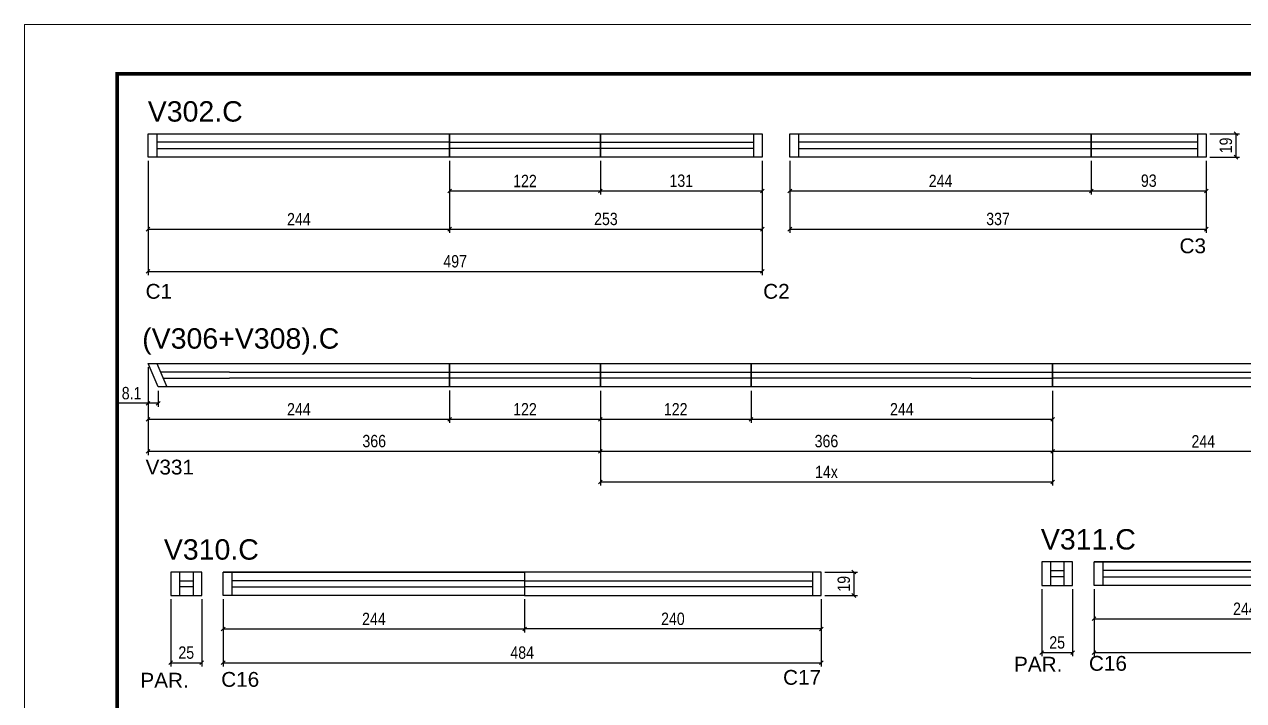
# Model space of a CAD drawing. Extents: x 3090 to 9343, y 762 to 5258.
# Drawn here: x 4688 to 5675, y 3562 to 4109 of the extents above; entities that cross this region are included whole.
import ezdxf

# ---------------------------------------------------------------- set-up
doc = ezdxf.new("R2010")
doc.units = 0
doc.linetypes.add('DASHED', pattern=[0.75, 0.5, -0.25])
doc.layers.add('00 - FELIPE', color=2, linetype='Continuous', plot=False)
for name, color, linetype in [('5', 5, 'Continuous'), ('COTA', 241, 'Continuous'), ('NOMENCLATURA', 7, 'Continuous'), ('Painéis', 200, 'Continuous'), ('SARR_2.2x7', 40, 'Continuous')]:
    doc.layers.add(name, color=color, linetype=linetype)
for name, color, linetype, lineweight in [('Escoras', 2, 'Continuous', 25), ('Folhas', 255, 'Continuous', 9), ('Romaneio', 3, 'Continuous', 13), ('SARRAFO DE PRESSAO', 251, 'DASHED', 9)]:
    doc.layers.add(name, color=color, linetype=linetype, lineweight=lineweight)
doc.styles.add('COTA TECNICA', font='techl___.ttf', dxfattribs={"height": 10})
doc.styles.add('COTA TECNICA-50', font='techl___.ttf', dxfattribs={"height": 10})
doc.styles.get("Standard").update_dxf_attribs({"font": 'arial.ttf'})
doc.dimstyles.new('COTA PAINEL-50', dxfattribs={"dimtxt": 10, "dimasz": 3, "dimexe": 3, "dimexo": 3, "dimgap": 3, "dimtad": 1, "dimdec": 1, "dimzin": 12, "dimdsep": 46, "dimtxsty": 'COTA TECNICA-50', "dimblk1": 'OBLIQUE', "dimblk2": 'OBLIQUE', "dimsah": 1, "dimcen": 0.9, "dimclrd": 4, "dimclre": 4, "dimclrt": 240, "dimadec": 1, "dimazin": 3, "dimtfac": 1, "dimtdec": 1, "dimtmove": 0, "dimatfit": 3, "dimfxl": 1, "dimtolj": 1, "dimtzin": 12, "dimarcsym": 0})
doc.dimstyles.new('PAINEL', dxfattribs={"dimtxt": 10, "dimasz": 3, "dimexe": 3, "dimexo": 3, "dimgap": 3, "dimtad": 1, "dimdec": 1, "dimzin": 12, "dimdsep": 46, "dimtxsty": 'COTA TECNICA', "dimblk1": 'OBLIQUE', "dimblk2": 'OBLIQUE', "dimsah": 1, "dimcen": 0.9, "dimclrd": 4, "dimclre": 4, "dimclrt": 240, "dimadec": 1, "dimazin": 3, "dimtfac": 1, "dimtdec": 1, "dimtmove": 0, "dimatfit": 3, "dimfxl": 1, "dimtolj": 1, "dimtzin": 12, "dimarcsym": 0})

# ---------------------------------------------------------------- blocks, each defined once
blk = doc.blocks.new('9999999999')
at = {"layer": 'Folhas'}
blk.add_lwpolyline([(98138.98, 34190.21), (99623.98, 34190.21), (99623.98, 35240.21), (98138.98, 35240.21)], close=True, dxfattribs=at)
at = {"layer": 'Folhas', "color": 30, "const_width": 3}
blk.add_lwpolyline([(98213.98, 34230.21), (99583.98, 34230.21), (99583.98, 35200.21), (98213.98, 35200.21)], close=True, dxfattribs=at)
blk = doc.blocks.new('_Oblique')
at = {"color": 0, "linetype": 'ByBlock', "lineweight": -2}
blk.add_line((-0.5, -0.5), (0.5, 0.5), dxfattribs=at)
blk = doc.blocks.new('*D256')
at = {"layer": 'COTA', "color": 4, "linetype": 'ByBlock', "lineweight": -2, "transparency": 16777216}
for p, q in [((5093.31, 3643.82), (5093.31, 3616.79)), ((5333.31, 3643.82), (5333.31, 3616.79)), ((5333.31, 3619.79), (5093.31, 3619.79))]:
    blk.add_line(p, q, dxfattribs=at)
at = {"layer": 'Defpoints', "color": 0, "linetype": 'ByBlock', "transparency": 16777216}
for p in [(5093.31, 3646.82), (5333.31, 3646.82), (5093.31, 3619.79)]:
    blk.add_point(p, dxfattribs=at)
at = {"layer": 'COTA', "color": 4, "linetype": 'ByBlock', "lineweight": -2, "transparency": 16777216, "xscale": 3, "yscale": 3, "zscale": 3, "rotation": 180}
blk.add_blockref('_Oblique', (5093.31, 3619.79), dxfattribs=at)
at = {"layer": 'COTA', "color": 4, "linetype": 'ByBlock', "lineweight": -2, "transparency": 16777216, "xscale": 3, "yscale": 3, "zscale": 3}
blk.add_blockref('_Oblique', (5333.31, 3619.79), dxfattribs=at)
at = {"layer": 'COTA', "color": 240, "linetype": 'ByBlock', "transparency": 16777216, "insert": (5213.31, 3627.89), "char_height": 10, "attachment_point": 5, "style": 'COTA TECNICA-50'}
blk.add_mtext('\\A1;240', dxfattribs=at)
blk = doc.blocks.new('*D257')
at = {"layer": 'COTA', "color": 4, "linetype": 'ByBlock', "lineweight": -2, "transparency": 16777216}
for p, q in [((4849.31, 3643.82), (4849.31, 3616.79)), ((5093.31, 3643.82), (5093.31, 3616.79)), ((4849.31, 3619.79), (5093.31, 3619.79))]:
    blk.add_line(p, q, dxfattribs=at)
at = {"layer": 'Defpoints', "color": 0, "linetype": 'ByBlock', "transparency": 16777216}
for p in [(4849.31, 3646.82), (5093.31, 3646.82), (5093.31, 3619.79)]:
    blk.add_point(p, dxfattribs=at)
at = {"layer": 'COTA', "color": 4, "linetype": 'ByBlock', "lineweight": -2, "transparency": 16777216, "xscale": 3, "yscale": 3, "zscale": 3, "rotation": 180}
blk.add_blockref('_Oblique', (4849.31, 3619.79), dxfattribs=at)
at = {"layer": 'COTA', "color": 4, "linetype": 'ByBlock', "lineweight": -2, "transparency": 16777216, "xscale": 3, "yscale": 3, "zscale": 3}
blk.add_blockref('_Oblique', (5093.31, 3619.79), dxfattribs=at)
at = {"layer": 'COTA', "color": 240, "linetype": 'ByBlock', "transparency": 16777216, "insert": (4971.31, 3627.86), "char_height": 10, "attachment_point": 5, "style": 'COTA TECNICA-50'}
blk.add_mtext('\\A1;244', dxfattribs=at)
blk = doc.blocks.new('*D258')
at = {"layer": 'Defpoints', "color": 0, "linetype": 'ByBlock', "transparency": 16777216}
for p in [(5333.31, 3665.82), (5333.31, 3646.82), (5359.74, 3646.82)]:
    blk.add_point(p, dxfattribs=at)
at = {"layer": 'Romaneio', "color": 4, "linetype": 'ByBlock', "lineweight": -2, "transparency": 16777216}
for p, q in [((5336.31, 3665.82), (5362.74, 3665.82)), ((5359.74, 3665.82), (5359.74, 3646.82)), ((5336.31, 3646.82), (5362.74, 3646.82))]:
    blk.add_line(p, q, dxfattribs=at)
at = {"layer": 'Romaneio', "color": 4, "linetype": 'ByBlock', "lineweight": -2, "transparency": 16777216, "xscale": 3, "yscale": 3, "zscale": 3}
for p, rotation in [((5359.74, 3665.82), 90), ((5359.74, 3646.82), 270)]:
    blk.add_blockref('_Oblique', p, dxfattribs=dict(at, rotation=rotation))
at = {"layer": 'Romaneio', "color": 240, "linetype": 'ByBlock', "transparency": 16777216, "insert": (5351.65, 3656.32), "char_height": 10, "attachment_point": 5, "rotation": 90, "style": 'COTA TECNICA-50'}
blk.add_mtext('\\A1;19', dxfattribs=at)
blk = doc.blocks.new('*D260')
at = {"layer": 'COTA', "color": 4, "linetype": 'ByBlock', "lineweight": -2, "transparency": 16777216}
for p, q in [((5554.2, 3652.02), (5554.2, 3624.99)), ((5798.2, 3652.02), (5798.2, 3624.99)), ((5554.2, 3627.99), (5798.2, 3627.99))]:
    blk.add_line(p, q, dxfattribs=at)
at = {"layer": 'Defpoints', "color": 0, "linetype": 'ByBlock', "transparency": 16777216}
for p in [(5554.2, 3655.02), (5798.2, 3655.02), (5798.2, 3627.99)]:
    blk.add_point(p, dxfattribs=at)
at = {"layer": 'COTA', "color": 4, "linetype": 'ByBlock', "lineweight": -2, "transparency": 16777216, "xscale": 3, "yscale": 3, "zscale": 3, "rotation": 180}
blk.add_blockref('_Oblique', (5554.2, 3627.99), dxfattribs=at)
at = {"layer": 'COTA', "color": 4, "linetype": 'ByBlock', "lineweight": -2, "transparency": 16777216, "xscale": 3, "yscale": 3, "zscale": 3}
blk.add_blockref('_Oblique', (5798.2, 3627.99), dxfattribs=at)
at = {"layer": 'COTA', "color": 240, "linetype": 'ByBlock', "transparency": 16777216, "insert": (5676.2, 3636.07), "char_height": 10, "attachment_point": 5, "style": 'COTA TECNICA-50'}
blk.add_mtext('\\A1;244', dxfattribs=at)
blk = doc.blocks.new('*D207')
at = {"layer": 'Defpoints', "color": 0, "linetype": 'ByBlock', "transparency": 16777216}
for p in [(4849.31, 3646.82), (5333.31, 3646.82), (5333.31, 3592.45)]:
    blk.add_point(p, dxfattribs=at)
at = {"layer": 'Romaneio', "color": 4, "linetype": 'ByBlock', "lineweight": -2, "transparency": 16777216}
for p, q in [((4849.31, 3643.82), (4849.31, 3589.45)), ((5333.31, 3643.82), (5333.31, 3589.45)), ((4849.31, 3592.45), (5333.31, 3592.45))]:
    blk.add_line(p, q, dxfattribs=at)
at = {"layer": 'Romaneio', "color": 4, "linetype": 'ByBlock', "lineweight": -2, "transparency": 16777216, "xscale": 3, "yscale": 3, "zscale": 3, "rotation": 180}
blk.add_blockref('_Oblique', (4849.31, 3592.45), dxfattribs=at)
at = {"layer": 'Romaneio', "color": 4, "linetype": 'ByBlock', "lineweight": -2, "transparency": 16777216, "xscale": 3, "yscale": 3, "zscale": 3}
blk.add_blockref('_Oblique', (5333.31, 3592.45), dxfattribs=at)
at = {"layer": 'Romaneio', "color": 240, "linetype": 'ByBlock', "transparency": 16777216, "insert": (5091.31, 3600.54), "char_height": 10, "attachment_point": 5, "style": 'COTA TECNICA-50'}
blk.add_mtext('\\A1;484', dxfattribs=at)
blk = doc.blocks.new('*D31')
at = {"layer": 'Defpoints', "color": 0, "linetype": 'ByBlock', "transparency": 16777216}
for p in [(5554.2, 3655.02), (6038.2, 3655.02), (6038.2, 3600.65)]:
    blk.add_point(p, dxfattribs=at)
at = {"layer": 'Romaneio', "color": 4, "linetype": 'ByBlock', "lineweight": -2, "transparency": 16777216}
for p, q in [((5554.2, 3652.02), (5554.2, 3597.65)), ((6038.2, 3652.02), (6038.2, 3597.65)), ((5554.2, 3600.65), (6038.2, 3600.65))]:
    blk.add_line(p, q, dxfattribs=at)
at = {"layer": 'Romaneio', "color": 4, "linetype": 'ByBlock', "lineweight": -2, "transparency": 16777216, "xscale": 3, "yscale": 3, "zscale": 3, "rotation": 180}
blk.add_blockref('_Oblique', (5554.2, 3600.65), dxfattribs=at)
at = {"layer": 'Romaneio', "color": 4, "linetype": 'ByBlock', "lineweight": -2, "transparency": 16777216, "xscale": 3, "yscale": 3, "zscale": 3}
blk.add_blockref('_Oblique', (6038.2, 3600.65), dxfattribs=at)
at = {"layer": 'Romaneio', "color": 240, "linetype": 'ByBlock', "transparency": 16777216, "insert": (5796.2, 3608.75), "char_height": 10, "attachment_point": 5, "style": 'COTA TECNICA-50'}
blk.add_mtext('\\A1;484', dxfattribs=at)
blk = doc.blocks.new('*D167')
at = {"layer": 'Defpoints', "color": 0, "linetype": 'ByBlock', "transparency": 16777216}
for p in [(4788.57, 4001.64), (5285.57, 4001.64), (5285.57, 3909.18)]:
    blk.add_point(p, dxfattribs=at)
at = {"layer": 'Romaneio', "color": 4, "linetype": 'ByBlock', "lineweight": -2, "transparency": 16777216}
for p, q in [((4788.57, 3998.64), (4788.57, 3906.18)), ((5285.57, 3998.64), (5285.57, 3906.18)), ((4788.57, 3909.18), (5285.57, 3909.18))]:
    blk.add_line(p, q, dxfattribs=at)
at = {"layer": 'Romaneio', "color": 4, "linetype": 'ByBlock', "lineweight": -2, "transparency": 16777216, "xscale": 3, "yscale": 3, "zscale": 3, "rotation": 180}
blk.add_blockref('_Oblique', (4788.57, 3909.18), dxfattribs=at)
at = {"layer": 'Romaneio', "color": 4, "linetype": 'ByBlock', "lineweight": -2, "transparency": 16777216, "xscale": 3, "yscale": 3, "zscale": 3}
blk.add_blockref('_Oblique', (5285.57, 3909.18), dxfattribs=at)
at = {"layer": 'Romaneio', "color": 240, "linetype": 'ByBlock', "transparency": 16777216, "insert": (5037.07, 3917.28), "char_height": 10, "attachment_point": 5, "style": 'COTA TECNICA-50'}
blk.add_mtext('\\A1;497', dxfattribs=at)
blk = doc.blocks.new('*D168')
at = {"layer": 'Defpoints', "color": 0, "linetype": 'ByBlock', "transparency": 16777216}
for p in [(4788.57, 4001.64), (5032.57, 4001.64), (5032.57, 3943.36)]:
    blk.add_point(p, dxfattribs=at)
at = {"layer": 'Romaneio', "color": 4, "linetype": 'ByBlock', "lineweight": -2, "transparency": 16777216}
for p, q in [((4788.57, 3998.64), (4788.57, 3940.36)), ((5032.57, 3998.64), (5032.57, 3940.36)), ((4788.57, 3943.36), (5032.57, 3943.36))]:
    blk.add_line(p, q, dxfattribs=at)
at = {"layer": 'Romaneio', "color": 4, "linetype": 'ByBlock', "lineweight": -2, "transparency": 16777216, "xscale": 3, "yscale": 3, "zscale": 3, "rotation": 180}
blk.add_blockref('_Oblique', (4788.57, 3943.36), dxfattribs=at)
at = {"layer": 'Romaneio', "color": 4, "linetype": 'ByBlock', "lineweight": -2, "transparency": 16777216, "xscale": 3, "yscale": 3, "zscale": 3}
blk.add_blockref('_Oblique', (5032.57, 3943.36), dxfattribs=at)
at = {"layer": 'Romaneio', "color": 240, "linetype": 'ByBlock', "transparency": 16777216, "insert": (4910.57, 3951.43), "char_height": 10, "attachment_point": 5, "style": 'COTA TECNICA-50'}
blk.add_mtext('\\A1;244', dxfattribs=at)
blk = doc.blocks.new('*D14')
at = {"layer": 'Defpoints', "color": 0, "linetype": 'ByBlock', "transparency": 16777216}
for p in [(5032.57, 4001.64), (5285.57, 4001.64), (5285.57, 3943.36)]:
    blk.add_point(p, dxfattribs=at)
at = {"layer": 'Romaneio', "color": 4, "linetype": 'ByBlock', "lineweight": -2, "transparency": 16777216}
for p, q in [((5032.57, 3998.64), (5032.57, 3940.36)), ((5285.57, 3998.64), (5285.57, 3940.36)), ((5032.57, 3943.36), (5285.57, 3943.36))]:
    blk.add_line(p, q, dxfattribs=at)
at = {"layer": 'Romaneio', "color": 4, "linetype": 'ByBlock', "lineweight": -2, "transparency": 16777216, "xscale": 3, "yscale": 3, "zscale": 3, "rotation": 180}
blk.add_blockref('_Oblique', (5032.57, 3943.36), dxfattribs=at)
at = {"layer": 'Romaneio', "color": 4, "linetype": 'ByBlock', "lineweight": -2, "transparency": 16777216, "xscale": 3, "yscale": 3, "zscale": 3}
blk.add_blockref('_Oblique', (5285.57, 3943.36), dxfattribs=at)
at = {"layer": 'Romaneio', "color": 240, "linetype": 'ByBlock', "transparency": 16777216, "insert": (5159.07, 3951.57), "char_height": 10, "attachment_point": 5, "style": 'COTA TECNICA-50'}
blk.add_mtext('\\A1;253', dxfattribs=at)
blk = doc.blocks.new('*D15')
at = {"layer": 'Defpoints', "color": 0, "linetype": 'ByBlock', "transparency": 16777216}
for p in [(5154.57, 4001.64), (5285.57, 4001.64), (5285.57, 3974.29)]:
    blk.add_point(p, dxfattribs=at)
at = {"layer": 'Escoras', "color": 4, "linetype": 'ByBlock', "lineweight": -2, "transparency": 16777216}
for p, q in [((5154.57, 3998.64), (5154.57, 3971.29)), ((5285.57, 3998.64), (5285.57, 3971.29)), ((5154.57, 3974.29), (5285.57, 3974.29))]:
    blk.add_line(p, q, dxfattribs=at)
at = {"layer": 'Escoras', "color": 4, "linetype": 'ByBlock', "lineweight": -2, "transparency": 16777216, "xscale": 3, "yscale": 3, "zscale": 3, "rotation": 180}
blk.add_blockref('_Oblique', (5154.57, 3974.29), dxfattribs=at)
at = {"layer": 'Escoras', "color": 4, "linetype": 'ByBlock', "lineweight": -2, "transparency": 16777216, "xscale": 3, "yscale": 3, "zscale": 3}
blk.add_blockref('_Oblique', (5285.57, 3974.29), dxfattribs=at)
at = {"layer": 'Escoras', "color": 240, "linetype": 'ByBlock', "transparency": 16777216, "insert": (5220.07, 3982.5), "char_height": 10, "attachment_point": 5, "style": 'COTA TECNICA-50'}
blk.add_mtext('\\A1;131', dxfattribs=at)
blk = doc.blocks.new('*D169')
at = {"layer": 'Defpoints', "color": 0, "linetype": 'ByBlock', "transparency": 16777216}
for p in [(5307.93, 4001.57), (5644.93, 4001.62), (5644.93, 3943.36)]:
    blk.add_point(p, dxfattribs=at)
at = {"layer": 'Escoras', "color": 4, "linetype": 'ByBlock', "lineweight": -2, "transparency": 16777216}
for p, q in [((5307.93, 3998.57), (5307.93, 3940.36)), ((5644.93, 3998.62), (5644.93, 3940.36)), ((5307.93, 3943.36), (5644.93, 3943.36))]:
    blk.add_line(p, q, dxfattribs=at)
at = {"layer": 'Escoras', "color": 4, "linetype": 'ByBlock', "lineweight": -2, "transparency": 16777216, "xscale": 3, "yscale": 3, "zscale": 3, "rotation": 180}
blk.add_blockref('_Oblique', (5307.93, 3943.36), dxfattribs=at)
at = {"layer": 'Escoras', "color": 4, "linetype": 'ByBlock', "lineweight": -2, "transparency": 16777216, "xscale": 3, "yscale": 3, "zscale": 3}
blk.add_blockref('_Oblique', (5644.93, 3943.36), dxfattribs=at)
at = {"layer": 'Escoras', "color": 240, "linetype": 'ByBlock', "transparency": 16777216, "insert": (5476.43, 3951.57), "char_height": 10, "attachment_point": 5, "style": 'COTA TECNICA-50'}
blk.add_mtext('\\A1;337', dxfattribs=at)
blk = doc.blocks.new('*D16')
at = {"layer": 'Defpoints', "color": 0, "linetype": 'ByBlock', "transparency": 16777216}
for p in [(5307.93, 4001.64), (5551.93, 4001.64), (5551.93, 3974.29)]:
    blk.add_point(p, dxfattribs=at)
at = {"layer": 'Romaneio', "color": 4, "linetype": 'ByBlock', "lineweight": -2, "transparency": 16777216}
for p, q in [((5307.93, 3998.64), (5307.93, 3971.29)), ((5551.93, 3998.64), (5551.93, 3971.29)), ((5307.93, 3974.29), (5551.93, 3974.29))]:
    blk.add_line(p, q, dxfattribs=at)
at = {"layer": 'Romaneio', "color": 4, "linetype": 'ByBlock', "lineweight": -2, "transparency": 16777216, "xscale": 3, "yscale": 3, "zscale": 3, "rotation": 180}
blk.add_blockref('_Oblique', (5307.93, 3974.29), dxfattribs=at)
at = {"layer": 'Romaneio', "color": 4, "linetype": 'ByBlock', "lineweight": -2, "transparency": 16777216, "xscale": 3, "yscale": 3, "zscale": 3}
blk.add_blockref('_Oblique', (5551.93, 3974.29), dxfattribs=at)
at = {"layer": 'Romaneio', "color": 240, "linetype": 'ByBlock', "transparency": 16777216, "insert": (5429.93, 3982.36), "char_height": 10, "attachment_point": 5, "style": 'COTA TECNICA-50'}
blk.add_mtext('\\A1;244', dxfattribs=at)
blk = doc.blocks.new('*D17')
at = {"layer": 'Defpoints', "color": 0, "linetype": 'ByBlock', "transparency": 16777216}
for p in [(5551.93, 4001.64), (5644.93, 4001.63), (5644.93, 3974.28)]:
    blk.add_point(p, dxfattribs=at)
at = {"layer": 'Romaneio', "color": 4, "linetype": 'ByBlock', "lineweight": -2, "transparency": 16777216}
for p, q in [((5551.93, 3998.64), (5551.92, 3971.28)), ((5644.93, 3998.63), (5644.93, 3971.28)), ((5551.92, 3974.28), (5644.93, 3974.28))]:
    blk.add_line(p, q, dxfattribs=at)
at = {"layer": 'Romaneio', "color": 4, "linetype": 'ByBlock', "lineweight": -2, "transparency": 16777216, "xscale": 3, "yscale": 3, "zscale": 3}
for p, rotation in [((5551.92, 3974.28), 179.99724609143), ((5644.93, 3974.28), 359.99724609143)]:
    blk.add_blockref('_Oblique', p, dxfattribs=dict(at, rotation=rotation))
at = {"layer": 'Romaneio', "color": 240, "linetype": 'ByBlock', "transparency": 16777216, "insert": (5598.43, 3982.53), "char_height": 10, "attachment_point": 5, "rotation": 359.99725, "style": 'COTA TECNICA-50'}
blk.add_mtext('\\A1;93', dxfattribs=at)
blk = doc.blocks.new('*D18')
at = {"layer": 'Defpoints', "color": 0, "linetype": 'ByBlock', "transparency": 16777216}
for p in [(5644.93, 4020.63), (5644.93, 4001.63), (5668.96, 4001.63)]:
    blk.add_point(p, dxfattribs=at)
at = {"layer": 'Romaneio', "color": 4, "linetype": 'ByBlock', "lineweight": -2, "transparency": 16777216}
for p, q in [((5647.93, 4020.63), (5671.96, 4020.63)), ((5668.96, 4020.63), (5668.96, 4001.63)), ((5647.93, 4001.63), (5671.96, 4001.63))]:
    blk.add_line(p, q, dxfattribs=at)
at = {"layer": 'Romaneio', "color": 4, "linetype": 'ByBlock', "lineweight": -2, "transparency": 16777216, "xscale": 3, "yscale": 3, "zscale": 3}
for p, rotation in [((5668.96, 4020.63), 90), ((5668.96, 4001.63), 270)]:
    blk.add_blockref('_Oblique', p, dxfattribs=dict(at, rotation=rotation))
at = {"layer": 'Romaneio', "color": 240, "linetype": 'ByBlock', "transparency": 16777216, "insert": (5660.87, 4011.13), "char_height": 10, "attachment_point": 5, "rotation": 90, "style": 'COTA TECNICA-50'}
blk.add_mtext('\\A1;19', dxfattribs=at)
blk = doc.blocks.new('*D170')
at = {"layer": 'Defpoints', "color": 0, "linetype": 'ByBlock', "transparency": 16777216}
for p in [(5032.57, 4001.64), (5154.57, 4001.64), (5154.57, 3974.29)]:
    blk.add_point(p, dxfattribs=at)
at = {"layer": 'Escoras', "color": 4, "linetype": 'ByBlock', "lineweight": -2, "transparency": 16777216}
for p, q in [((5032.57, 3998.64), (5032.57, 3971.29)), ((5154.57, 3998.64), (5154.57, 3971.29)), ((5032.57, 3974.29), (5154.57, 3974.29))]:
    blk.add_line(p, q, dxfattribs=at)
at = {"layer": 'Escoras', "color": 4, "linetype": 'ByBlock', "lineweight": -2, "transparency": 16777216, "xscale": 3, "yscale": 3, "zscale": 3, "rotation": 180}
blk.add_blockref('_Oblique', (5032.57, 3974.29), dxfattribs=at)
at = {"layer": 'Escoras', "color": 4, "linetype": 'ByBlock', "lineweight": -2, "transparency": 16777216, "xscale": 3, "yscale": 3, "zscale": 3}
blk.add_blockref('_Oblique', (5154.57, 3974.29), dxfattribs=at)
at = {"layer": 'Escoras', "color": 240, "linetype": 'ByBlock', "transparency": 16777216, "insert": (5093.57, 3982.34), "char_height": 10, "attachment_point": 5, "style": 'COTA TECNICA-50'}
blk.add_mtext('\\A1;122', dxfattribs=at)
blk = doc.blocks.new('*D173')
at = {"layer": 'Defpoints', "color": 0, "linetype": 'ByBlock', "transparency": 16777216}
for p in [(4788.57, 3834.65), (5032.57, 3815.65), (5032.57, 3789.49)]:
    blk.add_point(p, dxfattribs=at)
at = {"layer": 'Escoras', "color": 4, "linetype": 'ByBlock', "lineweight": -2, "transparency": 16777216}
for p, q in [((4788.57, 3831.65), (4788.57, 3786.49)), ((5032.57, 3812.65), (5032.57, 3786.49)), ((4788.57, 3789.49), (5032.57, 3789.49))]:
    blk.add_line(p, q, dxfattribs=at)
at = {"layer": 'Escoras', "color": 4, "linetype": 'ByBlock', "lineweight": -2, "transparency": 16777216, "xscale": 3, "yscale": 3, "zscale": 3, "rotation": 180}
blk.add_blockref('_Oblique', (4788.57, 3789.49), dxfattribs=at)
at = {"layer": 'Escoras', "color": 4, "linetype": 'ByBlock', "lineweight": -2, "transparency": 16777216, "xscale": 3, "yscale": 3, "zscale": 3}
blk.add_blockref('_Oblique', (5032.57, 3789.49), dxfattribs=at)
at = {"layer": 'Escoras', "color": 240, "linetype": 'ByBlock', "transparency": 16777216, "insert": (4910.57, 3797.56), "char_height": 10, "attachment_point": 5, "style": 'COTA TECNICA-50'}
blk.add_mtext('\\A1;244', dxfattribs=at)
blk = doc.blocks.new('*D19')
at = {"layer": 'Defpoints', "color": 0, "linetype": 'ByBlock', "transparency": 16777216}
for p in [(5032.57, 3815.62), (5154.57, 3815.62), (5154.57, 3789.49)]:
    blk.add_point(p, dxfattribs=at)
at = {"layer": 'Romaneio', "color": 4, "linetype": 'ByBlock', "lineweight": -2, "transparency": 16777216}
for p, q in [((5032.57, 3812.62), (5032.57, 3786.49)), ((5154.57, 3812.62), (5154.57, 3786.49)), ((5032.57, 3789.49), (5154.57, 3789.49))]:
    blk.add_line(p, q, dxfattribs=at)
at = {"layer": 'Romaneio', "color": 4, "linetype": 'ByBlock', "lineweight": -2, "transparency": 16777216, "xscale": 3, "yscale": 3, "zscale": 3, "rotation": 180}
blk.add_blockref('_Oblique', (5032.57, 3789.49), dxfattribs=at)
at = {"layer": 'Romaneio', "color": 4, "linetype": 'ByBlock', "lineweight": -2, "transparency": 16777216, "xscale": 3, "yscale": 3, "zscale": 3}
blk.add_blockref('_Oblique', (5154.57, 3789.49), dxfattribs=at)
at = {"layer": 'Romaneio', "color": 240, "linetype": 'ByBlock', "transparency": 16777216, "insert": (5093.57, 3797.55), "char_height": 10, "attachment_point": 5, "style": 'COTA TECNICA-50'}
blk.add_mtext('\\A1;122', dxfattribs=at)
blk = doc.blocks.new('*D20')
at = {"layer": 'Defpoints', "color": 0, "linetype": 'ByBlock', "transparency": 16777216}
for p in [(5520.57, 3815.62), (5764.57, 3815.62), (5764.57, 3763.53)]:
    blk.add_point(p, dxfattribs=at)
at = {"layer": 'Escoras', "color": 4, "linetype": 'ByBlock', "lineweight": -2, "transparency": 16777216}
for p, q in [((5520.57, 3812.62), (5520.57, 3760.53)), ((5764.57, 3812.62), (5764.57, 3760.53)), ((5520.57, 3763.53), (5764.57, 3763.53))]:
    blk.add_line(p, q, dxfattribs=at)
at = {"layer": 'Escoras', "color": 4, "linetype": 'ByBlock', "lineweight": -2, "transparency": 16777216, "xscale": 3, "yscale": 3, "zscale": 3, "rotation": 180}
blk.add_blockref('_Oblique', (5520.57, 3763.53), dxfattribs=at)
at = {"layer": 'Escoras', "color": 4, "linetype": 'ByBlock', "lineweight": -2, "transparency": 16777216, "xscale": 3, "yscale": 3, "zscale": 3}
blk.add_blockref('_Oblique', (5764.57, 3763.53), dxfattribs=at)
at = {"layer": 'Escoras', "color": 240, "linetype": 'ByBlock', "transparency": 16777216, "insert": (5642.57, 3771.6), "char_height": 10, "attachment_point": 5, "style": 'COTA TECNICA-50'}
blk.add_mtext('\\A1;244', dxfattribs=at)
blk = doc.blocks.new('*D175')
at = {"layer": 'Defpoints', "color": 0, "linetype": 'ByBlock', "transparency": 16777216}
for p in [(5154.57, 3815.62), (5520.57, 3815.62), (5520.57, 3738.74)]:
    blk.add_point(p, dxfattribs=at)
at = {"layer": 'Escoras', "color": 4, "linetype": 'ByBlock', "lineweight": -2, "transparency": 16777216}
for p, q in [((5154.57, 3812.62), (5154.57, 3735.74)), ((5520.57, 3812.62), (5520.57, 3735.74)), ((5154.57, 3738.74), (5520.57, 3738.74))]:
    blk.add_line(p, q, dxfattribs=at)
at = {"layer": 'Escoras', "color": 4, "linetype": 'ByBlock', "lineweight": -2, "transparency": 16777216, "xscale": 3, "yscale": 3, "zscale": 3, "rotation": 180}
blk.add_blockref('_Oblique', (5154.57, 3738.74), dxfattribs=at)
at = {"layer": 'Escoras', "color": 4, "linetype": 'ByBlock', "lineweight": -2, "transparency": 16777216, "xscale": 3, "yscale": 3, "zscale": 3}
blk.add_blockref('_Oblique', (5520.57, 3738.74), dxfattribs=at)
at = {"layer": 'Escoras', "color": 240, "linetype": 'ByBlock', "transparency": 16777216, "insert": (5337.57, 3746.82), "char_height": 10, "attachment_point": 5, "style": 'COTA TECNICA-50'}
blk.add_mtext('\\A1;14x', dxfattribs=at)
blk = doc.blocks.new('*D189')
at = {"layer": 'COTA', "color": 4, "linetype": 'ByBlock', "lineweight": -2, "transparency": 16777216}
for p, q in [((4806.93, 3643.82), (4806.93, 3589.45)), ((4831.93, 3643.82), (4831.93, 3589.45)), ((4806.93, 3592.45), (4831.93, 3592.45))]:
    blk.add_line(p, q, dxfattribs=at)
at = {"layer": 'Defpoints', "color": 0, "linetype": 'ByBlock', "transparency": 16777216}
for p in [(4806.93, 3646.82), (4831.93, 3646.82), (4831.93, 3592.45)]:
    blk.add_point(p, dxfattribs=at)
at = {"layer": 'COTA', "color": 4, "linetype": 'ByBlock', "lineweight": -2, "transparency": 16777216, "xscale": 3, "yscale": 3, "zscale": 3, "rotation": 180}
blk.add_blockref('_Oblique', (4806.93, 3592.45), dxfattribs=at)
at = {"layer": 'COTA', "color": 4, "linetype": 'ByBlock', "lineweight": -2, "transparency": 16777216, "xscale": 3, "yscale": 3, "zscale": 3}
blk.add_blockref('_Oblique', (4831.93, 3592.45), dxfattribs=at)
at = {"layer": 'COTA', "color": 240, "linetype": 'ByBlock', "transparency": 16777216, "insert": (4819.43, 3600.56), "char_height": 10, "attachment_point": 5, "style": 'COTA TECNICA-50'}
blk.add_mtext('\\A1;25', dxfattribs=at)
blk = doc.blocks.new('*D190')
at = {"layer": 'COTA', "color": 4, "linetype": 'ByBlock', "lineweight": -2, "transparency": 16777216}
for p, q in [((5511.81, 3652.02), (5511.81, 3597.65)), ((5536.81, 3652.02), (5536.81, 3597.65)), ((5511.81, 3600.65), (5536.81, 3600.65))]:
    blk.add_line(p, q, dxfattribs=at)
at = {"layer": 'Defpoints', "color": 0, "linetype": 'ByBlock', "transparency": 16777216}
for p in [(5511.81, 3655.02), (5536.81, 3655.02), (5536.81, 3600.65)]:
    blk.add_point(p, dxfattribs=at)
at = {"layer": 'COTA', "color": 4, "linetype": 'ByBlock', "lineweight": -2, "transparency": 16777216, "xscale": 3, "yscale": 3, "zscale": 3, "rotation": 180}
blk.add_blockref('_Oblique', (5511.81, 3600.65), dxfattribs=at)
at = {"layer": 'COTA', "color": 4, "linetype": 'ByBlock', "lineweight": -2, "transparency": 16777216, "xscale": 3, "yscale": 3, "zscale": 3}
blk.add_blockref('_Oblique', (5536.81, 3600.65), dxfattribs=at)
at = {"layer": 'COTA', "color": 240, "linetype": 'ByBlock', "transparency": 16777216, "insert": (5524.31, 3608.76), "char_height": 10, "attachment_point": 5, "style": 'COTA TECNICA-50'}
blk.add_mtext('\\A1;25', dxfattribs=at)
blk = doc.blocks.new('*D443')
at = {"layer": 'Defpoints', "color": 0, "linetype": 'ByBlock', "transparency": 16777216}
for p in [(4788.57, 3834.65), (4796.71, 3815.62), (4788.57, 3802.46)]:
    blk.add_point(p, dxfattribs=at)
at = {"layer": 'Escoras', "color": 4, "linetype": 'ByBlock', "lineweight": -2, "transparency": 16777216}
for p, q in [((4788.57, 3831.65), (4788.57, 3799.46)), ((4796.71, 3812.62), (4796.71, 3799.46)), ((4788.57, 3802.46), (4764.84, 3802.46)), ((4796.71, 3802.46), (4788.57, 3802.46))]:
    blk.add_line(p, q, dxfattribs=at)
at = {"layer": 'Escoras', "color": 4, "linetype": 'ByBlock', "lineweight": -2, "transparency": 16777216, "xscale": 3, "yscale": 3, "zscale": 3, "rotation": 180}
blk.add_blockref('_Oblique', (4788.57, 3802.46), dxfattribs=at)
at = {"layer": 'Escoras', "color": 4, "linetype": 'ByBlock', "lineweight": -2, "transparency": 16777216, "xscale": 3, "yscale": 3, "zscale": 3}
blk.add_blockref('_Oblique', (4796.71, 3802.46), dxfattribs=at)
at = {"layer": 'Escoras', "color": 240, "linetype": 'ByBlock', "transparency": 16777216, "insert": (4775.21, 3810.55), "char_height": 10, "attachment_point": 5, "style": 'COTA TECNICA-50'}
blk.add_mtext('\\A1;8.1', dxfattribs=at)
blk = doc.blocks.new('*D456')
at = {"layer": '00 - FELIPE', "color": 4, "lineweight": -2, "transparency": 16777216}
for p, q in [((4788.57, 3831.65), (4788.57, 3760.53)), ((5154.57, 3812.62), (5154.57, 3760.53)), ((4788.57, 3763.53), (5154.57, 3763.53))]:
    blk.add_line(p, q, dxfattribs=at)
at = {"layer": 'Defpoints', "color": 0, "transparency": 16777216}
for p in [(4788.57, 3834.65), (5154.57, 3815.62), (5154.57, 3763.53)]:
    blk.add_point(p, dxfattribs=at)
at = {"layer": '00 - FELIPE', "color": 4, "lineweight": -2, "transparency": 16777216, "xscale": 3, "yscale": 3, "zscale": 3, "rotation": 180}
blk.add_blockref('_Oblique', (4788.57, 3763.53), dxfattribs=at)
at = {"layer": '00 - FELIPE', "color": 4, "lineweight": -2, "transparency": 16777216, "xscale": 3, "yscale": 3, "zscale": 3}
blk.add_blockref('_Oblique', (5154.57, 3763.53), dxfattribs=at)
at = {"layer": '00 - FELIPE', "color": 240, "transparency": 16777216, "insert": (4971.57, 3771.75), "char_height": 10, "attachment_point": 5, "style": 'COTA TECNICA'}
blk.add_mtext('\\A1;366', dxfattribs=at)
blk = doc.blocks.new('*D457')
at = {"layer": '00 - FELIPE', "color": 4, "lineweight": -2, "transparency": 16777216}
for p, q in [((5154.57, 3812.62), (5154.57, 3786.49)), ((5276.57, 3812.62), (5276.57, 3786.49)), ((5154.57, 3789.49), (5276.57, 3789.49))]:
    blk.add_line(p, q, dxfattribs=at)
at = {"layer": 'Defpoints', "color": 0, "transparency": 16777216}
for p in [(5154.57, 3815.62), (5276.57, 3815.62), (5276.57, 3789.49)]:
    blk.add_point(p, dxfattribs=at)
at = {"layer": '00 - FELIPE', "color": 4, "lineweight": -2, "transparency": 16777216, "xscale": 3, "yscale": 3, "zscale": 3, "rotation": 180}
blk.add_blockref('_Oblique', (5154.57, 3789.49), dxfattribs=at)
at = {"layer": '00 - FELIPE', "color": 4, "lineweight": -2, "transparency": 16777216, "xscale": 3, "yscale": 3, "zscale": 3}
blk.add_blockref('_Oblique', (5276.57, 3789.49), dxfattribs=at)
at = {"layer": '00 - FELIPE', "color": 240, "transparency": 16777216, "insert": (5215.57, 3797.55), "char_height": 10, "attachment_point": 5, "style": 'COTA TECNICA'}
blk.add_mtext('\\A1;122', dxfattribs=at)
blk = doc.blocks.new('*D458')
at = {"layer": '00 - FELIPE', "color": 4, "lineweight": -2, "transparency": 16777216}
for p, q in [((5276.57, 3812.62), (5276.57, 3786.49)), ((5520.57, 3812.62), (5520.57, 3786.49)), ((5276.57, 3789.49), (5520.57, 3789.49))]:
    blk.add_line(p, q, dxfattribs=at)
at = {"layer": 'Defpoints', "color": 0, "transparency": 16777216}
for p in [(5276.57, 3815.62), (5520.57, 3815.62), (5520.57, 3789.49)]:
    blk.add_point(p, dxfattribs=at)
at = {"layer": '00 - FELIPE', "color": 4, "lineweight": -2, "transparency": 16777216, "xscale": 3, "yscale": 3, "zscale": 3, "rotation": 180}
blk.add_blockref('_Oblique', (5276.57, 3789.49), dxfattribs=at)
at = {"layer": '00 - FELIPE', "color": 4, "lineweight": -2, "transparency": 16777216, "xscale": 3, "yscale": 3, "zscale": 3}
blk.add_blockref('_Oblique', (5520.57, 3789.49), dxfattribs=at)
at = {"layer": '00 - FELIPE', "color": 240, "transparency": 16777216, "insert": (5398.57, 3797.56), "char_height": 10, "attachment_point": 5, "style": 'COTA TECNICA'}
blk.add_mtext('\\A1;244', dxfattribs=at)
blk = doc.blocks.new('*D459')
at = {"layer": '00 - FELIPE', "color": 4, "lineweight": -2, "transparency": 16777216}
for p, q in [((5154.57, 3812.62), (5154.57, 3760.53)), ((5520.57, 3812.62), (5520.57, 3760.53)), ((5154.57, 3763.53), (5520.57, 3763.53))]:
    blk.add_line(p, q, dxfattribs=at)
at = {"layer": 'Defpoints', "color": 0, "transparency": 16777216}
for p in [(5154.57, 3815.62), (5520.57, 3815.62), (5520.57, 3763.53)]:
    blk.add_point(p, dxfattribs=at)
at = {"layer": '00 - FELIPE', "color": 4, "lineweight": -2, "transparency": 16777216, "xscale": 3, "yscale": 3, "zscale": 3, "rotation": 180}
blk.add_blockref('_Oblique', (5154.57, 3763.53), dxfattribs=at)
at = {"layer": '00 - FELIPE', "color": 4, "lineweight": -2, "transparency": 16777216, "xscale": 3, "yscale": 3, "zscale": 3}
blk.add_blockref('_Oblique', (5520.57, 3763.53), dxfattribs=at)
at = {"layer": '00 - FELIPE', "color": 240, "transparency": 16777216, "insert": (5337.57, 3771.75), "char_height": 10, "attachment_point": 5, "style": 'COTA TECNICA'}
blk.add_mtext('\\A1;366', dxfattribs=at)

msp = doc.modelspace()

# ---------------------------------------------------------------- linework, layer by layer
at = {"layer": 'Painéis', "linetype": 'Continuous'}
for points in [[(4788.57, 4020.64), (5032.57, 4020.64), (5032.57, 4001.64), (4788.57, 4001.64)], [(5032.57, 4020.64), (5154.57, 4020.64), (5154.57, 4001.64), (5032.57, 4001.64)], [(5154.57, 4020.64), (5285.57, 4020.64), (5285.57, 4001.64), (5154.57, 4001.64)], [(5307.93, 4020.57), (5551.93, 4020.57), (5551.93, 4001.57), (5307.93, 4001.57)], [(4788.57, 3834.65), (5032.57, 3834.65), (5032.57, 3815.65), (4796.71, 3815.62)], [(5032.57, 3834.62), (5154.57, 3834.62), (5154.57, 3815.62), (5032.57, 3815.62)], [(5154.57, 3834.62), (5276.57, 3834.62), (5276.57, 3815.62), (5154.57, 3815.62)], [(5276.57, 3834.62), (5520.57, 3834.62), (5520.57, 3815.62), (5276.57, 3815.62)], [(5520.57, 3834.62), (5764.57, 3834.62), (5764.57, 3815.62), (5520.57, 3815.62)], [(5536.81, 3674.02), (5511.81, 3674.02), (5511.81, 3655.02), (5536.81, 3655.02)], [(5554.2, 3674.02), (5798.2, 3674.02), (5798.2, 3655.02), (5554.2, 3655.02)], [(4831.93, 3665.82), (4806.93, 3665.82), (4806.93, 3646.82), (4831.93, 3646.82)], [(4849.31, 3665.82), (5093.31, 3665.82), (5093.31, 3646.82), (4849.31, 3646.82)]]:
    msp.add_lwpolyline(points, close=True, dxfattribs=at)
for points in [[(5551.93, 4020.64), (5644.94, 4020.64), (5644.93, 4001.62), (5551.92, 4001.64), (5551.93, 4020.64)], [(5798.2, 3674.02), (5798.2, 3655.02), (6038.2, 3655.02), (6038.2, 3674.02), (5554.2, 3674.02)], [(5093.31, 3665.82), (5093.31, 3646.82), (5333.31, 3646.82), (5333.31, 3665.82), (4849.31, 3665.82)]]:
    msp.add_lwpolyline(points, dxfattribs=at)
at = {"layer": 'SARR_2.2x7', "linetype": 'Continuous'}
for p, q in [((4795.57, 4020.64), (4795.57, 4001.64)), ((5278.57, 4020.64), (5278.57, 4001.64)), ((5314.93, 4020.64), (5314.93, 4001.64)), ((5637.93, 4020.63), (5637.93, 4001.63)), ((5032.57, 4013.64), (4795.57, 4013.64)), ((4795.57, 4008.64), (5032.57, 4008.64)), ((5032.57, 4013.64), (5278.57, 4013.64)), ((5278.57, 4008.64), (5032.57, 4008.64)), ((5637.93, 4013.63), (5314.93, 4013.64)), ((5314.93, 4008.64), (5637.93, 4008.63)), ((4795.57, 3834.72), (4803.71, 3815.69)), ((4854.57, 3827.72), (4798.56, 3827.72)), ((4800.7, 3822.72), (4854.57, 3822.72)), ((4854.57, 3827.72), (5154.57, 3827.62)), ((5154.57, 3822.62), (4854.57, 3822.72)), ((5154.57, 3827.62), (5454.57, 3827.62)), ((5454.57, 3822.62), (5154.57, 3822.62)), ((5454.57, 3827.62), (5520.57, 3827.62)), ((5454.57, 3822.62), (5520.57, 3822.62)), ((5520.57, 3827.62), (5757.57, 3827.62)), ((5757.57, 3822.62), (5520.57, 3822.62)), ((5518.81, 3674.02), (5518.81, 3655.02)), ((5529.81, 3674.02), (5529.81, 3655.02)), ((5561.2, 3674.02), (5561.2, 3655.02)), ((4813.93, 3665.82), (4813.93, 3646.82)), ((4824.93, 3665.82), (4824.93, 3646.82)), ((4856.31, 3665.82), (4856.31, 3646.82)), ((5326.31, 3665.82), (5326.31, 3646.82)), ((5518.81, 3667.02), (5529.81, 3667.02)), ((5529.81, 3662.02), (5518.81, 3662.02)), ((5798.2, 3667.02), (5561.2, 3667.02)), ((5561.2, 3662.02), (5798.2, 3662.02)), ((4813.93, 3658.82), (4824.93, 3658.82)), ((4824.93, 3653.82), (4813.93, 3653.82)), ((5093.31, 3658.82), (4856.31, 3658.82)), ((4856.31, 3653.82), (5093.31, 3653.82)), ((5093.31, 3658.82), (5326.31, 3658.82)), ((5326.31, 3653.82), (5093.31, 3653.82))]:
    msp.add_line(p, q, dxfattribs=at)

# ---------------------------------------------------------------- block references
at = {"layer": 'SARRAFO DE PRESSAO', "color": 6, "linetype": 'ByBlock'}
msp.add_blockref('9999999999', (-93450.55, -31131.1), dxfattribs=at)

# ---------------------------------------------------------------- texts
at = {"layer": '5', "linetype": 'Continuous'}
for s, p in [('C3', (5623.32, 3923.87)), ('C1', (4786.54, 3887.03)), ('C2', (5286.37, 3887.03)), ('V331', (4786.54, 3744.77)), ('PAR.', (5489.39, 3585.22)), ('C16', (5550.02, 3585.91)), ('PAR.', (4782.33, 3572.24)), ('C16', (4847.73, 3572.93)), ('C17', (5302.46, 3574.57))]:
    msp.add_text(s, height=12, rotation=359.99996, dxfattribs=at).set_placement(p)
at = {"layer": 'NOMENCLATURA', "linetype": 'Continuous'}
for s, p in [('V302.C', (4788.29, 4030.41)), ('(V306+V308).C', (4783.78, 3846.63)), ('V311.C', (5511.12, 3684.04)), ('V310.C', (4801.31, 3675.84))]:
    msp.add_text(s, height=16.5, dxfattribs=at).set_placement(p)

# ---------------------------------------------------------------- dimensions: what is measured, and where the dimension line sits
at = {"layer": '00 - FELIPE'}
for base, p1, p2, picture, middle in [((5154.57, 3763.53), (4788.57, 3834.65), (5154.57, 3815.62), '*D456', (4971.57, 3771.75)), ((5276.57, 3789.49), (5154.57, 3815.62), (5276.57, 3815.62), '*D457', (5215.57, 3797.55)), ((5520.57, 3763.53), (5154.57, 3815.62), (5520.57, 3815.62), '*D459', (5337.57, 3771.75)), ((5520.57, 3789.49), (5276.57, 3815.62), (5520.57, 3815.62), '*D458', (5398.57, 3797.56))]:
    dim = msp.add_linear_dim(base=base, p1=p1, p2=p2, dimstyle='PAINEL', dxfattribs=at)
    dim.commit()
    dim.dimension.update_dxf_attribs({"geometry": picture, "text_midpoint": middle})
at = {"layer": 'COTA', "linetype": 'ByBlock'}
for base, p1, p2, picture, middle in [((5536.81, 3600.65), (5511.81, 3655.02), (5536.81, 3655.02), '*D190', (5524.31, 3608.76)), ((4831.93, 3592.45), (4806.93, 3646.82), (4831.93, 3646.82), '*D189', (4819.43, 3600.56)), ((5093.31, 3619.79), (5333.31, 3646.82), (5093.31, 3646.82), '*D256', (5213.31, 3627.89))]:
    dim = msp.add_linear_dim(base=base, p1=p1, p2=p2, dimstyle='COTA PAINEL-50', override={"dimarcsym": 1}, dxfattribs=at)
    dim.commit()
    dim.dimension.update_dxf_attribs({"geometry": picture, "text_midpoint": middle})
for p1, p2, picture, middle in [((5554.2, 3655.02), (5798.2, 3655.02), '*D260', (5676.2, 3636.07)), ((4849.31, 3646.82), (5093.31, 3646.82), '*D257', (4971.31, 3627.86))]:
    dim = msp.add_aligned_dim(p1=p1, p2=p2, distance=-27.03, dimstyle='COTA PAINEL-50', override={"dimarcsym": 1}, dxfattribs=at)
    dim.commit()
    dim.dimension.update_dxf_attribs({"geometry": picture, "text_midpoint": middle})
at = {"layer": 'Escoras', "linetype": 'ByBlock'}
for base, p1, p2, picture, middle in [((5154.57, 3974.29), (5032.57, 4001.64), (5154.57, 4001.64), '*D170', (5093.57, 3982.34)), ((5285.57, 3974.29), (5154.57, 4001.64), (5285.57, 4001.64), '*D15', (5220.07, 3982.5)), ((5644.93, 3943.36), (5307.93, 4001.57), (5644.93, 4001.62), '*D169', (5476.43, 3951.57)), ((4788.57, 3802.46), (4796.71, 3815.62), (4788.57, 3834.65), '*D443', (4775.21, 3810.55)), ((5032.57, 3789.49), (4788.57, 3834.65), (5032.57, 3815.65), '*D173', (4910.57, 3797.56)), ((5764.57, 3763.53), (5520.57, 3815.62), (5764.57, 3815.62), '*D20', (5642.57, 3771.6))]:
    dim = msp.add_linear_dim(base=base, p1=p1, p2=p2, dimstyle='COTA PAINEL-50', override={"dimarcsym": 1}, dxfattribs=at)
    dim.commit()
    dim.dimension.update_dxf_attribs({"geometry": picture, "text_midpoint": middle})
dim = msp.add_linear_dim(base=(5520.57, 3738.74), p1=(5154.57, 3815.62), p2=(5520.57, 3815.62), text='14x', dimstyle='COTA PAINEL-50', override={"dimarcsym": 1}, dxfattribs=at)
dim.commit()
dim.dimension.update_dxf_attribs({"geometry": '*D175', "text_midpoint": (5337.57, 3746.82)})
at = {"layer": 'Romaneio', "linetype": 'ByBlock'}
for p1, p2, distance, picture, middle in [((5644.93, 4020.63), (5644.93, 4001.63), 24.03, '*D18', (5660.87, 4011.13)), ((4788.57, 4001.64), (5285.57, 4001.64), -92.46, '*D167', (5037.07, 3917.28)), ((4788.57, 4001.64), (5032.57, 4001.64), -58.28, '*D168', (4910.57, 3951.43)), ((5032.57, 4001.64), (5285.57, 4001.64), -58.28, '*D14', (5159.07, 3951.57)), ((5307.93, 4001.64), (5551.93, 4001.64), -27.35, '*D16', (5429.93, 3982.36)), ((5551.93, 4001.64), (5644.93, 4001.63), -27.35, '*D17', (5598.43, 3982.53)), ((5032.57, 3815.62), (5154.57, 3815.62), -26.13, '*D19', (5093.57, 3797.55))]:
    dim = msp.add_aligned_dim(p1=p1, p2=p2, distance=distance, dimstyle='COTA PAINEL-50', override={"dimarcsym": 1}, dxfattribs=at)
    dim.commit()
    dim.dimension.update_dxf_attribs({"geometry": picture, "text_midpoint": middle})
dim = msp.add_linear_dim(base=(5359.74, 3646.82), p1=(5333.31, 3665.82), p2=(5333.31, 3646.82), angle=90, dimstyle='COTA PAINEL-50', override={"dimarcsym": 1}, dxfattribs=at)
dim.commit()
dim.dimension.update_dxf_attribs({"geometry": '*D258', "text_midpoint": (5351.65, 3656.32)})
for base, p1, p2, picture, middle in [((6038.2, 3600.65), (5554.2, 3655.02), (6038.2, 3655.02), '*D31', (5796.2, 3608.75)), ((5333.31, 3592.45), (4849.31, 3646.82), (5333.31, 3646.82), '*D207', (5091.31, 3600.54))]:
    dim = msp.add_linear_dim(base=base, p1=p1, p2=p2, dimstyle='COTA PAINEL-50', override={"dimarcsym": 1}, dxfattribs=at)
    dim.commit()
    dim.dimension.update_dxf_attribs({"geometry": picture, "text_midpoint": middle})

doc.saveas('drawing.dxf')
